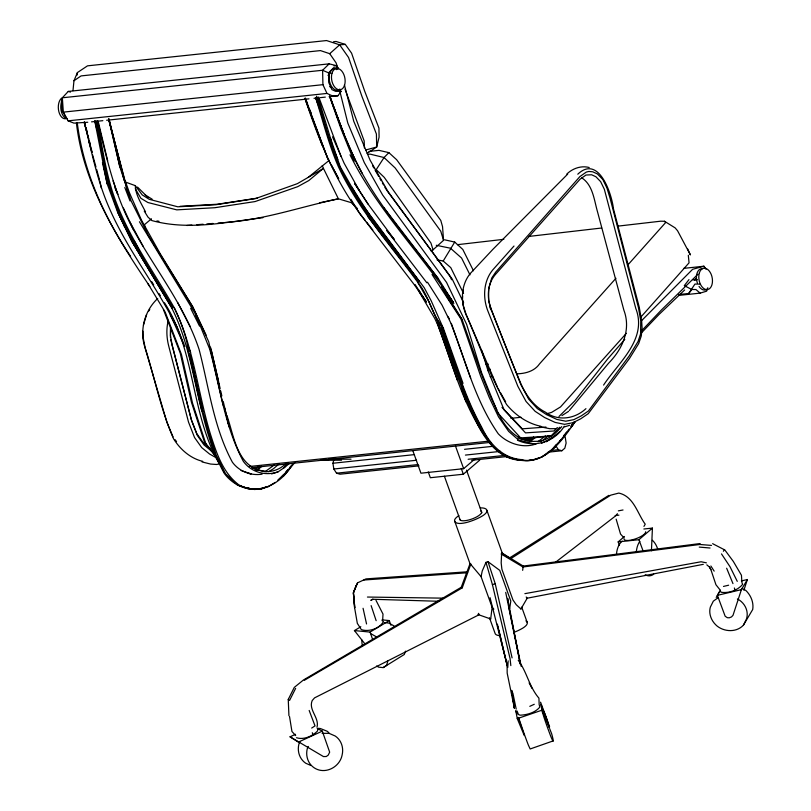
<?xml version="1.0" encoding="UTF-8"?>
<svg xmlns="http://www.w3.org/2000/svg" width="811" height="811" viewBox="0 0 811 811"><rect width="100%" height="100%" fill="white"/><g stroke="black" fill="none" stroke-linecap="round" stroke-linejoin="round"><path stroke-width="1.22" d="M145.554 211.985C141.449 203.632 135.599 195.167 135.285 185.638L124.782 181.816M539.183 704.871L538.92 698.149C529.228 686.958 526.947 671.903 518.239 660.276M144.591 226.958L144.642 224.525L151.454 218.808M507.088 664.168L507.179 673.13L514.397 708.196L511.721 690.384L512.076 692.766M651.446 550.76L652.419 528.103L643.863 529.005M316.989 727.244C319.625 717.765 308.221 709.929 312.194 700.582L314.556 697.876L478.895 614.829L490.685 618.975L492.125 607.327L481.075 576.641L470.056 563.584L461.236 587.296L303.496 679.953L294.302 687.383L288.25 699.427L288.929 715.768M382.701 619.513L383.005 614.089L376 600.353M507.787 667.483L508.152 660.853M462.442 299.158L462.655 295.903M522.669 570.336L523.196 566.058L700.126 543.542M72.98 90.66L73.973 80.735L77.42 72.564L87.507 65.843L326.569 40.55L339.657 44.828L345.314 44.412L351.589 53.171L364.666 91.106L378.95 128.138L379.082 137.15L376.699 147.014L367.13 153.391M77.157 75.068L77.42 72.564M170.422 328.222L170.472 337.589M170.665 327.867L170.452 335.632L172.114 345.111L191.609 420.716L197.316 435.426L204.048 444.975L211.59 451.169M486.265 361.929L485.982 364.2L488.303 364.139M317.75 729.363L317.537 730.964C312.428 736.256 303.669 740.098 296.441 737.716M509.673 608.574L510.798 601.052L499.748 570.366L487.989 561.688L485.982 562.358L482.231 571.025L481.075 576.641M462.858 292.639L463.375 290.196M143.405 325.13L146.598 314.597M168.323 320.325C166.093 328.85 166.59 337.852 168.789 346.338L188.517 422.095L194.539 437.524L201.686 447.581L209.532 453.988L216.456 457.88M418.993 465.849L340.032 474.202L336.524 473.188L333.818 469.001L332.936 463.243L333.716 460.161M387.81 660.995L386.654 665.385L383.137 667.605L378.676 667.169L376.578 666.024M741.386 580.94L747.387 579.52L741.406 589.638L733.012 615.306L731.451 616.958L729.211 617.81L727.305 617.688L725.156 616.218L717.39 595.345L720.381 590.286M743.9 590.205L747.387 579.52M707.8 287.743L706.624 291.179L700.136 293.126L678.777 295.386M304.307 680.317L462.229 587.863L470.877 563.949M356.12 585.461L353.403 592.851L354.772 607.571L353.403 592.851L354.346 590.296L357.539 582.856L366.004 578.892L467.227 571.796M405.53 651.152L404.304 654.477L383.137 667.605M299.786 741.913L298.874 744.184A18.825 17.355 -59.9 0 0 305.737 763.232L310.877 765.483M357.539 582.856L353.403 592.851L354.387 606.486L357.327 623.355L361.341 629.62C368.812 632.195 379.528 628.576 383.461 621.631L382.133 620.638M308.332 746.424L307.257 748.715A18.825 17.355 -59.9 0 0 314.11 767.764C324.866 774.992 339.748 767.297 342.1 755.092A18.825 17.355 -59.9 0 0 335.247 736.043L329.073 733.326L322.119 733.357M703.299 564.334L527.211 598.194L520.915 609L516.232 604.712L512.937 599.927L501.887 569.241L501.178 562.915L501.654 552.788L523.196 566.058M520.915 609L521.473 607.814M718.242 597.606L713.315 601.174L710.355 607.104A18.531 15.662 39.7 0 0 717.218 626.153C724.77 632.033 736.641 632.479 743.423 625.159L746.384 619.229A17.741 16.159 25 0 0 739.52 600.181L737.392 598.984M295.64 688.367L289.578 700.41L288.25 699.427M678.604 294.565L688.681 293.501L694.946 284.063L699.852 284.124M437.007 259.804L443.201 261.03L454.728 242.073L462.797 249.443L473.472 270.762M716.214 597.443L719.641 591.462M643.944 526.38L645.232 524.21C637.314 513.393 633.817 496.393 618.823 493.078L610.744 495.156L510.514 558.809M743.423 625.159L752.699 609.517A22.13 19.15 36.5 0 0 745.846 590.469L741.923 588.451M723.392 551.257L724.537 549.554L733.326 561.425L741.447 575.263L741.883 582.197M575.029 421.872C562.317 440.211 544.282 466.69 518.087 459.208C500.782 456.37 488.597 442.208 481.582 426.981C464.014 395.403 454.505 360.297 442.025 326.58C431.401 313.158 428.644 295.143 417.553 282.005C389.939 244.516 358.239 209.299 338.42 166.721C328.708 144.49 322.94 120.829 315.641 97.766M571.147 426.211L572.566 424.143M571.39 425.947L574.208 421.842M574.705 422.065L571.177 427.194L574.796 422.034M571.177 426.282L573.357 423.241M148.474 311.323L149.771 309.518M329.094 96.722L337.893 95.789L341.137 91.379L339.576 89.93M287.013 463.74L284.002 467.795L278.082 471.84L271.573 473.928M603.587 385.083C618.661 362.182 647.685 339.282 635.773 308.383L604.337 189.237L600.616 181.613L595.892 176.737L591.645 174.781L586.018 175.024L580.088 179.17L495.197 274.736C487.31 284.174 486.61 298.113 491.213 309.204C500.914 334.102 510.514 359.04 520.875 383.664C526.096 395.332 533.729 406.25 545.397 412.15C558.13 421.487 574.735 419.064 585.937 408.663M552.261 449.061L561.293 439.481L569.261 428.948M688.965 279.623L684.302 285.644L691.013 289.091M97.381 120.93C102.754 149.102 106.322 177.913 117.119 204.696C131.605 241.414 154.789 273.642 174.243 307.744C193.809 347.331 197.61 392.007 210.343 433.855C216.314 452.467 222.559 472.478 238.779 484.816C258.527 495.673 280.606 484.055 291.169 466.295M617.414 513.708L615.802 515.745L555.667 562.145M688.681 293.501L691.915 289.476L695.96 289.557L700.136 293.126M533.273 437.342L530.384 440.91L533.597 437.099M517.469 440.231C534.591 448.128 554.339 442.248 564.263 426.241M553.984 447.54L556.356 444.661M565.054 434.108L566.636 432.192M569.332 410.457L608.493 363.298C622.402 349.288 631.252 329.742 623.892 310.228L597.595 212.097C594.128 200.276 593.044 185.222 581.832 177.883M157.729 298.489C144.743 310.501 139.522 329.854 144.723 346.733L166.853 422.176L173.007 436.855M283.485 476.098L294.809 462.594M283.901 474.364L277.828 480.102M285.543 472.438L287.986 469.549M289.618 467.623L292.072 464.744M288.067 463.081L284.002 467.795L289.263 463.588M624.794 339.343L607.52 359.121L574.695 400.989L558.961 416.519M513.992 246.037L492.682 270.002C483.265 281.387 482.646 298.124 488.05 311.454L517.834 386.259L526.055 401.475L535.148 411.339L544.678 417.574L555.14 422.419L564.557 424.335L573.022 422.693L580.757 418.78L588.239 413.681L629.549 358.371L638.673 343.59L641.298 335.906L642.089 327.958L641.663 320.933L639.24 307.146L613.461 208.822C611.687 193.332 598.599 154.465 577.777 174.203M615.954 278.274L539.538 363.875C534.419 371.326 525.173 373.689 516.607 373.83M627.714 265.106L665.659 222.528L664.473 221.261L660.58 221.2L617.952 226.127M626.386 333.301L560.513 406.94L551.642 412.373L547.03 413.691M640.68 317.283L689.056 262.835L688.316 255.272M561.739 426.647C555.079 434.422 546.056 441.62 535.29 441.356C517.327 442.228 504.624 427.306 497.964 412.221M327.999 75.403L330.189 73.02M282.228 476.29L289.659 468.221M336.504 69.624L338.319 68.448L336.494 65.681L329.165 63.846L68.266 91.43L62.346 97.786L61.413 101.111L62.305 110.722L66.188 117.757M641.521 320.71L692.624 269.293L703.897 266.231L706.046 269.262M641.836 330.543L661.502 309.893L697.906 274.27M641.207 333.128L658.897 314.597L684.656 289.963M694.175 280.261L695.899 278.477M341.137 91.379L335.673 91.339L331.932 89.646L328.749 82.54L328.567 72.848L333.666 67.658L338.319 68.448M433.054 249.818L443.546 240.33L442.542 226.624L440.768 220.41L396.65 159.726L388.875 152.63L384.059 157.537L376.213 169.651L384.232 177.345L430.955 243.087L433.054 249.818L431.026 250.974M520.834 439.177L550.953 435.983L559.712 427.245M557.37 427.529L553.862 431.006L525.528 432.881L504.087 409.9L488.07 370.921L481.785 350.676M329.165 63.846L322.606 70.263L62.346 97.786L63.339 112.131L68.094 120.839L73.923 123.12L87.77 122.258M559.58 441.103L561.293 439.481M257.168 470.127L261.608 466.153M257.178 470.248L261.608 466.264M73.973 80.735L81.09 75.91L320.436 50.586L329.722 53.688L339.657 44.828L348.568 57.5L361.878 96.225L376.405 134.038L376.699 147.014L365.538 150.035M546.938 453.653L549.625 451.352M274.29 464.967L264.974 471.789M278.832 464.095L273.469 468.728L268.613 471.698M285.776 463.73C278.791 470.644 268.35 473.533 258.932 470.218C236.406 463.061 233.72 434.645 226.806 415.303M529.33 439.957L531.945 437.687M545.397 435.892L538.048 441.721M543.482 439.876L547.942 436.014M412.799 450.602L420.939 473.198L463.639 468.677L474.77 459.107M428.259 471.911L430.347 477.72L463.345 474.222L479.777 460.09M548.084 452.193L561.871 450.734L564.831 448.189L566.129 443.049L565.247 437.291L563.898 435.193M619.442 545.357L618.164 541.9L624.46 536.487M618.164 541.9L638.926 539.7L652.419 528.103M135.285 185.638L142.209 194.904L149.275 199.324L177.791 206.805L215.584 204.757L255.526 198.583L297.363 183.661L308.281 177.335L329.276 160.304M566.828 174.01C572.688 168.404 581.183 165.353 589.202 167.512M567.71 174.101L492.895 249.332L470.289 273.5C460.901 284.884 460.425 301.682 466.122 314.881C479.463 344.787 489.915 376.213 506.591 404.517C515.309 415.141 527.444 423.514 541.008 426.322M546.472 441.752L559.56 431.939M530.617 441.093L535.372 437.555M541.099 457.475L555.15 447.155M311.677 728.055L315.023 725.896L309.173 710.456M488.202 370.566L490.31 369.228M561.942 415.597L568.572 411.37M508.75 558.434L608.848 495.359M372.827 599.116L370.799 600.383L372.959 599.278L439.521 601.306M268.319 486.61L275.223 482.393M255.08 468.93L258.841 466.639M546.989 453.643C530.059 466.842 505.223 459.969 491.689 445.198C467.136 409.839 456.279 367.464 441.63 327.543C455.701 367.768 467.917 409.322 491.689 445.198M540.491 441.66L542.488 440.474M365.406 644.502L354.437 630.573L360.834 626.741M354.437 630.573L370.059 632.083L389.26 620.567L390.963 625.301M308.281 177.335L323.437 168.384L322.231 165.647M720.432 590.955L720.989 592.253C728.683 593.439 737.726 590.418 742.643 584.315L742.075 583.018M255.647 470.238L258.942 468.454M541.535 443.323L553.355 437.311M529.796 706.34L534.256 704.283M299.462 742.805L290.044 736.814L295.539 734.29M299.239 741.71L322.302 731.137L329.671 752.162L328.202 755.142L326.265 756.521L323.467 756.572L290.044 736.814M265.978 486.884C251.238 493.402 233.365 485.992 224.302 473.421C203.743 436.602 199.435 393.538 188.75 353.373C186.946 337.325 181.056 322.251 174.243 307.744M553.234 740.889L530.161 748.979L528.366 745.096A18.825 0.568 70.8 0 1 521.503 726.048L518.513 717.451M510.829 665.608L510.068 658.552L492.429 584.67L495.217 583.697L487.989 561.688M268.36 486.61L261.547 488.932L254.907 489.469L247.71 488.587L237.481 485.019L225.113 473.401L215.412 455.275L208.974 433.966L202.791 411.207L189.794 354.184L202.801 411.197M518.249 717.674L524.281 735.567L517.266 718.647L542.052 710.152L540.572 702.174L549.605 726.849L549.067 727.153L542.052 710.152M532.736 459.898L538.666 457.941M536.345 443.84C523.237 448.767 507.767 443.658 498.309 433.844C474.922 400.431 465.362 359.891 450.551 322.454L442.066 305.149L427.498 282.208M564.446 426.89L569.657 425.288M723.493 586.424L728.643 585.207M717.39 595.345L741.406 589.638M319.625 202.77L338.4 198.827L351.305 202.669L357.529 208.64M220.075 463.811L216.537 464.49L210.586 464.054L202.051 461.935M618.347 510.859L623.03 509.977M524.889 593.652L701.089 561.759L706.381 562.844M706.817 564.841L709.483 567.102L710.902 569.667L715.941 584.741L720.229 590.134M278.082 471.84C265.481 476.27 251.349 472.306 243.401 461.439C224.667 426.647 220.014 386.533 209.603 348.912L195.38 313.837L139.431 221.758M257.249 198.148L217.561 204.22L180.072 206.308M262.916 217.703C226.016 222.123 188.456 230.689 151.748 220.531L147.977 217.105L144.236 211.073M225.488 222.407C264.173 219.903 300.719 206.744 338.4 198.827L323.437 168.384L308.798 180.569L297.698 186.672L255.059 201.574L214.803 207.717L176.757 209.856L147.906 202.517L140.932 198.33L135.285 188.71M457.445 244.679L503.844 239.316M528.924 236.417L601.65 228.013M490.189 376.699L492.713 376.426M333.564 41.736L336.058 41.473L345.314 44.412M333.98 65.944L336.494 65.681L337.356 67.891M63.339 112.131L322.92 84.668L326.985 93.437L332.196 95.779L337.893 95.789M68.094 120.839L326.985 93.437M91.542 121.863L94.056 121.589M99.084 121.062L102.855 120.667M106.626 120.261L308.981 98.851M314.009 98.313L316.523 98.05M320.294 97.644L325.323 97.117M368.914 151.424L378.96 150.359L388.875 152.63M367.515 154.374L370.019 154.11L384.059 157.537L395.21 168.029L440.768 231.226L443.546 240.33M683.754 268.36L703.897 266.231L705.002 268.482M694.672 279.967L697.196 279.704L692.493 279.653M510.92 418.344L520.997 417.28M249.301 466.507L489.165 441.103M518.047 438.052L550.953 435.983M252.221 467.623L490.706 442.36M332.936 463.243L414.411 454.616M464.541 449.314L492.115 446.405M333.818 469.001L416.54 460.253M465.423 455.083L500.509 451.372M336.524 473.188L417.989 464.571M468.129 459.269L504.472 455.427M550.851 450.521L558.363 449.72L561.871 450.734M471.627 460.283L506.723 456.573M615.143 515.563L618.925 515.157M262.085 474.182C250.832 475.925 239.245 471.495 232.422 462.26C213.557 427.377 208.934 387.131 199.04 349.267C184.573 305.585 155.094 269.242 133.197 229.26C114.736 195.492 106.606 157.912 97.543 120.869M186.895 225.488L191.872 225.093M196.86 224.708L203.095 224.221M206.825 223.927L213.06 223.451M218.037 223.055L224.272 222.569M254.137 489.489L261.588 488.921L257.857 488.648M545.975 427.062L522.294 428.826L501.999 407.375M532.786 460.232C523.805 461.398 514.752 459.391 506.257 456.583M363.865 580.017L467.582 572.748M351.021 459.188L328.567 459.168M341.563 460.192L320.213 460.273M555.434 428.644L549.878 428.715L540.004 426.738M525.548 439.674L529.066 439.643M367.444 597.048L442.613 598.143M522.102 460.131C502.06 460.82 487.877 443.516 479.139 427.448C462.503 395.079 452.153 360.054 439.734 325.981L436.612 318.743L443.526 328.708L463.03 383.35M529.198 460.253L531.56 460.293M531.783 438.629L527.535 438.345M518.908 459.421L522.7 459.644M245.419 487.725L249.149 487.999M711.48 545.408L699.873 544.475L522.943 566.98L501.107 553.974M699.244 547.09L710.061 548.013M382.042 619.868L389.26 620.567M384.313 622.605L388.773 623.041L394.014 625.91M530.658 440.839L527.191 440.454L518.371 437.494M156.868 220.947L158.986 221.261M248.085 473.31L251.157 473.857L241.07 470.512M266.951 471.667L256.722 469.751L251.724 467.623M436.267 245.287L450.47 248.217L461.571 258.03L469.974 274.858M534.773 444.154L518.401 439.886L508.669 431.391L498.562 416.935L489.307 397.664L480.67 376.213L460.932 318.946L432.06 274.524M444.61 239.803L454.728 242.073M202.76 461.358C190.413 458.458 180.143 449.365 173.554 438.761C160.811 409.565 154.698 378.017 145.149 347.726L143.101 337.488L142.908 331.182M68.266 91.43L70.496 92.069M237.441 485.019L248.48 488.557M328.567 72.848L322.606 70.263L322.92 84.668M489.874 618.611L490.685 618.975M329.671 86.625L331.963 87.669M712.626 543.674L724.061 549.574M317.192 728.41L322.302 731.137M370.951 633.736L376.365 636.817M461.236 587.296L462.229 587.863M477.902 614.251L478.895 614.829L478.652 613.339M145.21 194.995L152.123 199.151M664.473 221.261L675.147 227.891L677.58 230.78L690.404 254.918L687.698 248.977M502.06 553.406L509.46 558.13M210.414 448.544L203.135 442.563L196.759 433.52L191.315 419.53L170.766 339.779M443.201 261.03L450.774 267.64L463.557 293.43M137.505 187.088L148.099 197.549M492.125 607.327L493.838 609.152M520.561 437.778L498.055 413.286L481.552 372.654L466.589 324.258L446.547 282.4L382.64 195.015L364.291 162.595L347.797 123.059L339.363 89.291M624.095 537.946L620.537 534.054L616.147 519.141M295.68 735.597L291.95 731.502L289.537 716.589M526.197 597.008L527.211 598.194M367.515 216.131L418.719 281.893C393.67 248.825 366.633 216.902 346.561 180.407C331.811 154.364 325.677 124.61 316.503 96.377M217.267 458.124L204.311 441.62L191.447 402.297L180.214 353.079L163.406 309.508M365.082 220.176C336.281 184.502 319.382 141.398 304.916 98.374L327.806 158.753L338.704 178.866L331.729 165.586M366.633 222.153L372.827 230.05M216.882 458.103L205.994 444.205L192.562 403.239L181.431 354.437L165.221 312.184L147.947 283.708M438.356 278.872C412.079 244.304 383.299 211.266 362.081 173.169C348.527 148.808 339.18 122.39 329.854 96.195L343.854 133.916L355.167 160.01M426.839 282.786L386.806 230.476L394.501 239.772L368.022 204.048L354.589 183.428L368.022 204.048M382.924 235.585L363.703 208.691L354.6 194.356L424.224 287.712L431.188 300.8L443.526 328.708L442.025 326.58M430.631 249.768L386.746 190.261M369.958 215.665L419.459 281.752L376.436 225.701L351.731 187.006L340.174 166.671L330.543 138.407L318.135 97.34M175.135 439.724L176.555 441.63M383.745 207.535L438.224 278.487L453.836 303.486M431.381 250.761L449.973 276.328L451.615 279.744M481.45 374.114L462.118 319.595L447.865 298.022L441.569 286.182L453.035 301.956C419.692 252.16 376.709 208.954 350.017 154.81M415.09 284.56L426.495 302.077L414.218 284.61L359.689 213.587L350.981 199.374M329.722 53.688L336.068 62.832L338.106 68.823M316.543 96.367C326.61 133.014 336.96 170.29 359.739 201.341L351.731 187.006M501.654 552.788L502.698 554.298M447.753 316.361L449.365 318.753M721.496 553.913L730.032 566.747L737.26 581.355M484.978 435.882C461.662 402.591 452.173 362.182 437.676 324.785L434.858 318.642L418.294 290.257M555.657 445.533L558.363 449.72M710.852 565.987L714.167 571.137M149.842 286.476C116.318 236.934 83.371 183.742 76.427 123.069M346.52 180.417L359.739 201.341M130.551 256.317C103.808 216.405 83.371 171.101 77.309 123.13M441.569 286.182L462.118 319.595M151.728 281.67L153.705 284.904M158.997 293.521L160.314 295.67M107.082 176.788C118.163 224.992 148.362 265.896 172.885 307.906L138.428 250.944L121.893 218.98L115.73 204.828L108.339 183.874L96.043 120.991M418.547 289.801L420.503 293.024M422.46 296.248L424.406 299.472M117.494 211.793L131.635 240.877L172.094 307.927L131.635 240.877L117.494 211.793L107.153 183.833L94.755 120.971M131.635 240.877L171.668 307.815C188.01 339.951 193.048 376.375 201.746 410.995M417.553 282.005L428.745 301.266L439.734 325.981M372.634 165.839L373.851 167.968M375.067 170.097L378.707 176.474M379.923 178.602L381.14 180.731M382.356 182.86L383.573 184.989M384.789 187.108L385.995 189.237M497.964 388.307L499.14 390.365M500.316 392.433L505.618 401.719M184.695 346.571L170.34 314.871L176.92 326.681L183.864 344.168M359.04 190.109L344.138 163.234L332.51 136.816M709.483 567.102L710.902 569.667M123.434 208.052L129.942 222.011L143 246.108M174.831 323.244C154.911 283.87 126.992 248.947 109.404 208.326C97.178 180.883 91.572 151.191 84.253 122.208M170.34 314.871L174.953 323.447M529.117 682.903L532.016 688.417M190.048 326.336L177.65 302.473M164.521 302.817C195.471 351.112 190.697 412.434 218.331 462.108M352.106 153.654L362.081 173.169M190.636 308.302L199.526 326.083L195.38 313.837M134.22 240.806L144.165 260.848M225.073 473.401L216.192 455.255L208.954 433.966M463.628 302.807L452.163 278.954L388.104 191.731L370.069 160.102L353.738 121.224L344.422 84.871M496.89 409.991L490.452 396.589L481.876 375.3M124.488 226.228L117.909 211.884L115.77 204.828L124.488 226.228L121.893 218.98M129.942 222.011L133.197 229.26M497.467 387.182L465.97 314.029L463.04 304.683L462.564 300.263M206.146 335.125L192.531 306.406L160.152 253.65L141.438 220.055L129.415 192.714L124.661 179.403L108.684 119.095L130.013 200.946L124.803 187.473M329.236 138.691L337.761 159.432M114.939 187.828L117.828 194.427L113.104 180.904M190.626 352.329L187.473 345.091L188.993 355.634L188.75 353.373M539.376 705.692L539.944 706.989C535.29 712.646 527.18 714.907 520.054 715.19L518.422 714.461L517.094 711.044M726.646 568.227L732.972 583.616M354.113 161.267L340.742 128.118L329.519 96.266M336.535 115.274L343.854 133.916L329.601 96.205M549.625 728.572L551.662 733.793A19.413 1.196 71.3 0 1 552.585 740.473L551.135 737.27A18.825 0.568 70.8 0 1 544.272 718.222L542.295 711.906A19.413 1.196 71.3 0 1 541.555 709.189M305.331 98.263L307.602 104.072M309.863 109.88L311.221 113.358M341.056 156.503L318.764 97.056M305.321 98.293L327.806 158.753M638.926 539.7L643.194 551.237M305.068 98.384L322.352 145.585M734.34 587.965L735.101 590.084M486.884 510.383L502.546 553.883M521.726 607.155L527.262 622.554M466.518 470.157L481.876 512.805M455.498 446.08L463.639 468.677M461.246 468.423L463.345 474.222M444.398 476.229L460.182 520.074M458.874 515.603A14.902 4.552 -19.8 0 0 454.636 521.027L470.299 564.527M489.479 617.8L495.024 633.188A20.731 6.336 -19.8 0 0 499.617 635.642M312.276 732.708L313.046 734.827M451.362 323.467L470.684 378.159M315.773 97.786L320.842 112.111M437.139 322.454L457.495 380.46M315.783 97.584L318.247 104.578M517.023 714.177L515.786 710.669L517.266 718.647M489.56 306.132L490.797 309.69M370.059 632.083L372.492 639.058M461.621 388.864L466.112 401.871L463.071 392.524M345.02 89.19L364.19 140.972L364.362 147.997M108.694 119.187L119.876 167.005L131.078 200.824L148.464 235.606L192.673 306.842L208.701 341.705L223.187 405.247M371.124 605.614L376.152 620.689M88.744 138.833L84.192 122.157L92.099 152.052M210.475 347.118L219.264 384.394M485.982 562.358L492.429 584.67M88.886 141.469L91.917 152.407M92.586 154.84L95.962 166.985M96.631 169.418L99.327 179.14M89.403 141.215L90.376 144.794M102.439 162.535L107.153 183.833M84.577 122.126L85.52 125.705M86.138 128.087L87.081 131.666M490.057 597.687L507.169 665.294M109.039 119.126L124.144 180.295M330.543 138.407L332.226 145.453M98.019 120.687L107.67 160.679M497.386 624.146L498.248 627.775M498.826 630.198L507.199 665.294M96.083 120.94L106.515 174.416M497.995 626.842L507.291 666.034M224.677 408.065L229.158 426.941L223.228 401.415M211.073 349.146L218.443 381.14M219.011 383.603L220.146 388.52M220.714 390.983L221.849 395.91M495.217 583.697L512.086 657.883M109.019 119.126L119.876 167.005M94.867 120.738L97.036 130.297M363.064 608.28L366.552 623.963M508.913 607.48L521.23 666.49M512.836 692.979L516.201 709.138M505.709 592.415L520.338 664.209L507.645 598.346L507.939 601.61M99.976 181.258L101.294 188.01M512.43 695.139L514.397 708.196M103.696 162.545L104.295 169.57M707.344 288.98A10.827 6.66 79.3 0 1 699.021 286.435M697.369 283.069A10.827 6.66 79.3 0 1 702.498 268.684M340.022 89.19A10.827 6.66 79.3 0 1 329.57 81.627A10.827 6.66 79.3 0 1 335.176 68.894M67.1 118.599A10.827 6.326 86.2 0 1 61.595 101.801M66.837 118.376A10.827 6.326 86.2 0 1 58.899 111.837A10.827 6.326 86.2 0 1 61.464 98.253M362.507 646.205A17.741 8.313 60.4 0 1 361.98 640.112M328.83 732.749A20.64 17.852 -76.2 0 0 327.168 731.248L320.517 728.582A19.413 17.741 -63.5 0 0 318.135 728.339M540.734 704.81A19.413 1.196 71.3 0 1 541.383 705.225L542.356 708.479A20.64 4.136 74 0 1 549.219 727.528M652.379 540.258A18.825 11.202 84 0 1 657.843 549.432M616.502 553.822A19.576 11.658 84 0 1 622.23 541.109M653.676 574.208A19.576 11.658 84 0 1 645.211 574.776M636.331 551.723A19.576 11.658 84 0 1 639.818 541.353M480.244 507.99A14.902 4.552 -19.8 0 1 482.281 507.929A20.731 6.336 -19.8 0 1 486.245 512.704A14.902 4.552 -19.8 0 1 482.646 515.796A20.731 6.336 -19.8 0 1 471.12 521.088A14.902 4.552 -19.8 0 1 459.239 523.47A20.731 6.336 -19.8 0 1 454.636 521.027M480.751 511.031A11.466 3.508 -19.8 0 1 473.127 518.553A11.466 3.508 -19.8 0 1 459.918 519.334M525.893 620.891A20.731 6.336 -19.8 0 1 526.633 624.875A14.902 4.552 -19.8 0 1 523.034 627.967A20.731 6.336 -19.8 0 1 513.596 632.499M645.688 531.752A11.466 3.508 -19.8 0 1 635.236 538.96A11.466 3.508 -19.8 0 1 623.994 539.021M488.658 288.615L488.668 300.678L491.365 310.055L520.915 384.718L528.742 399.225L537.348 408.602L546.543 414.634L556.853 419.419L565.764 421.213L573.813 419.652L581.284 415.861L588.462 410.954L629.194 355.958L638.054 341.532L640.568 334L640.771 320.882L638.45 307.612L610.044 198.168L606.912 187.919L602.837 179.525L597.352 173.909L592.699 171.79L588.816 171.445L586.323 172.074L579.946 176.524L495.714 272.09L491.699 278.082L488.658 288.615M699.356 272.912A10.827 6.66 79.3 0 0 706.381 289.598A10.827 6.66 79.3 0 0 711.146 274.24A10.827 6.66 79.3 0 0 699.356 272.912M332.034 73.122A10.827 6.66 79.3 0 0 339.059 89.808A10.827 6.66 79.3 0 0 343.823 74.46A10.827 6.66 79.3 0 0 332.034 73.122"/></g></svg>
